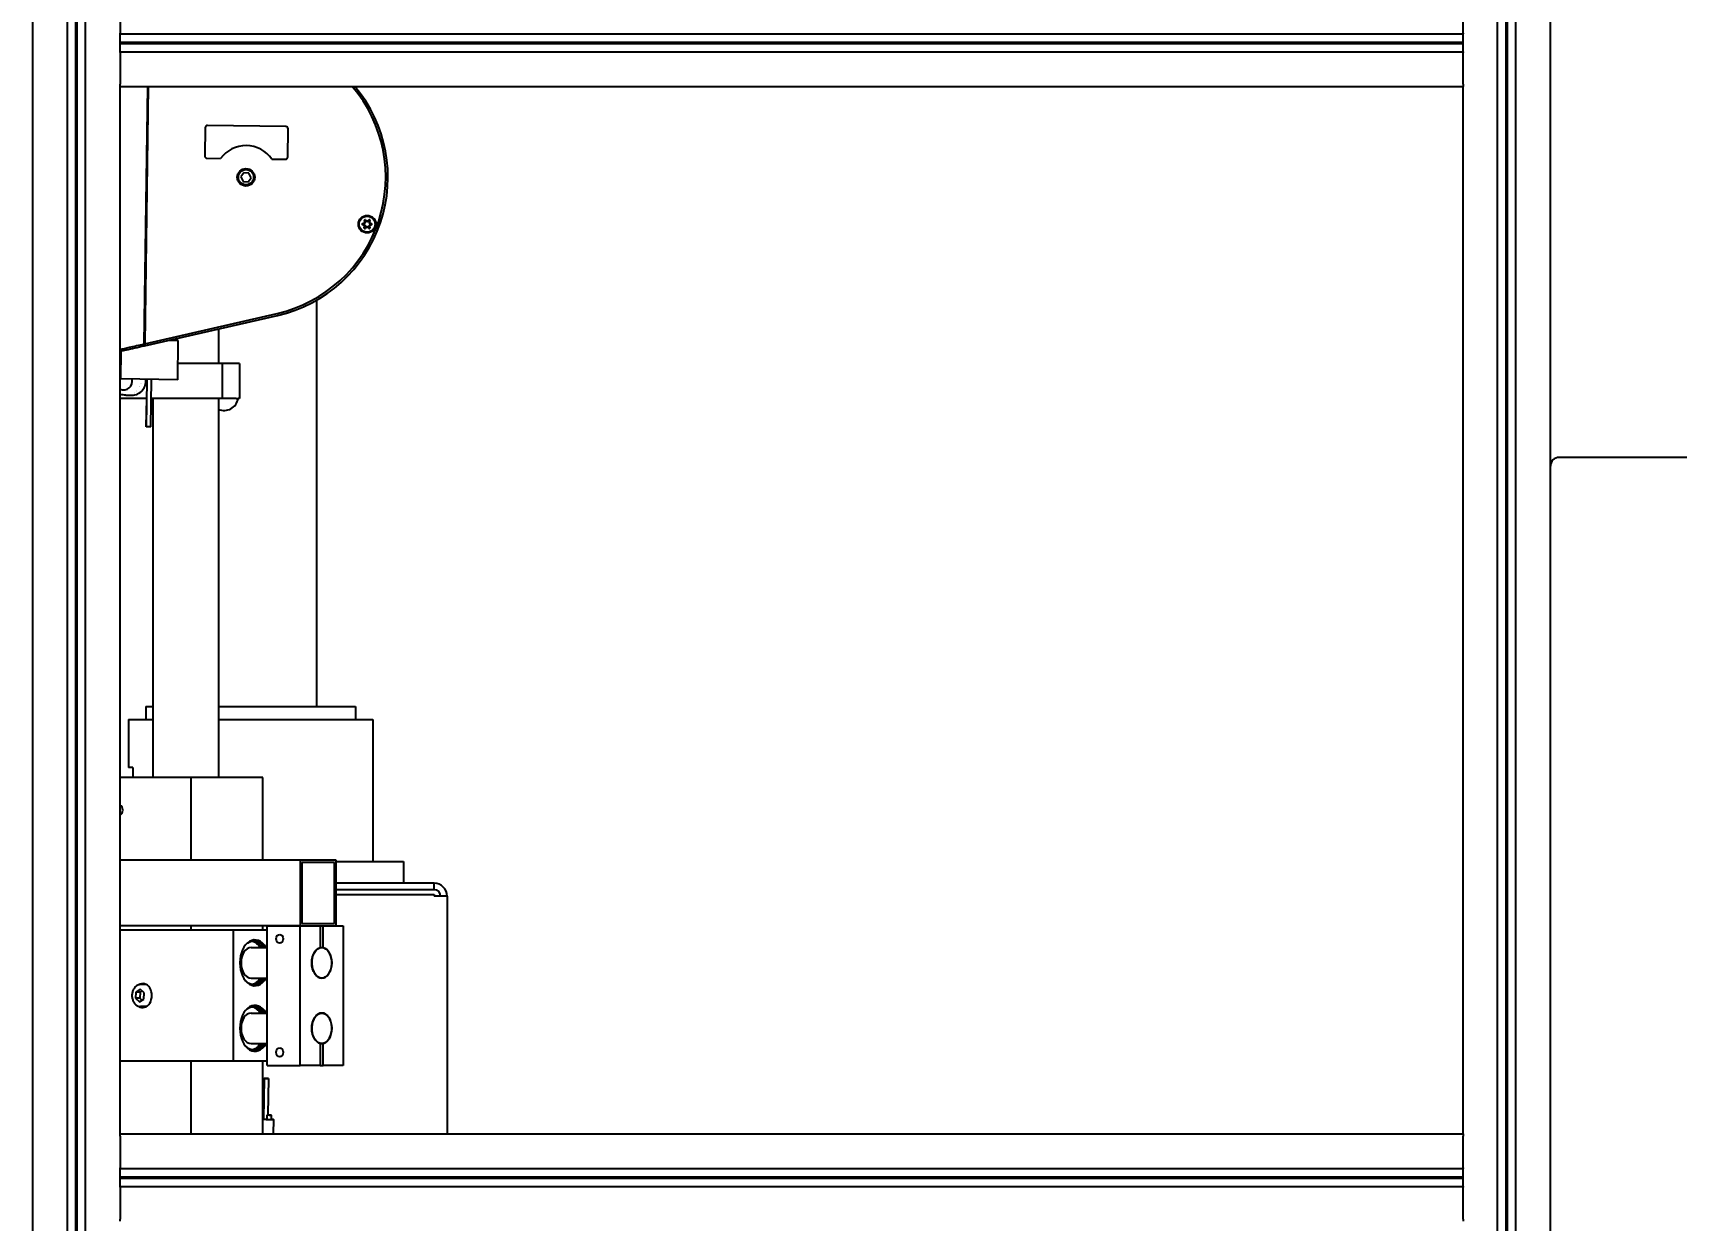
# Model space of a CAD drawing. Header units: millimetres. Extents: x 0 to 7722, y 0 to 5460.
# Drawn here: x 3667 to 4420, y 1975 to 2519 of the extents above; entities that cross this region are included whole.
import ezdxf

# ---------------------------------------------------------------- set-up
doc = ezdxf.new("R2010")
doc.units = ezdxf.units.MM
doc.header["$LTSCALE"] = 5
doc.layers.get('0').update_dxf_attribs({"linetype": 'CONTINUOUS'})
doc.layers.get('Defpoints').update_dxf_attribs({"linetype": 'CONTINUOUS'})
doc.styles.add('DIM', font='romans.shx', dxfattribs={"width": 0.85})
doc.dimstyles.new('KOCPSM$0', dxfattribs={"dimtxt": 3, "dimasz": 2.5, "dimexe": 0.8, "dimexo": 0.8, "dimgap": 0.8, "dimtad": 1, "dimdsep": 46, "dimtxsty": 'DIM', "dimblk": 'CLOSEDBLANK', "dimcen": 0, "dimclrd": 4, "dimclre": 4, "dimclrt": 7, "dimazin": 2, "dimtfac": 1, "dimtmove": 0, "dimatfit": 3, "dimldrblk": 'CLOSEDBLANK', "dimfxl": 1, "dimarcsym": 0})

# ---------------------------------------------------------------- blocks, each defined once
blk = doc.blocks.new('_ClosedBlank')
at = {"color": 0, "linetype": 'ByBlock', "lineweight": -2}
for p, q in [((-1, 0.167), (0, 0)), ((-1, 0.167), (-1, -0.167)), ((0, 0), (-1, -0.167))]:
    blk.add_line(p, q, dxfattribs=at)
blk = doc.blocks.new('*D15')
at = {"color": 4, "linetype": 'ByBlock', "lineweight": -2, "transparency": 16777216}
for p, q in [((4362.13, 2546.89), (4362.13, 2822.65)), ((4712.13, 2332.89), (4712.13, 2822.65)), ((4674.63, 2810.65), (4399.63, 2810.65))]:
    blk.add_line(p, q, dxfattribs=at)
at = {"layer": 'Defpoints', "color": 0, "transparency": 16777216}
for p in [(4362.13, 2810.65), (4362.13, 2534.89), (4712.13, 2320.89)]:
    blk.add_point(p, dxfattribs=at)
at = {"color": 4, "lineweight": -2, "transparency": 16777216, "xscale": 37.5, "yscale": 37.5, "zscale": 37.5, "rotation": 180}
blk.add_blockref('_ClosedBlank', (4362.13, 2810.65), dxfattribs=at)
at = {"color": 4, "lineweight": -2, "transparency": 16777216, "xscale": 37.5, "yscale": 37.5, "zscale": 37.5}
blk.add_blockref('_ClosedBlank', (4712.13, 2810.65), dxfattribs=at)
at = {"color": 7, "transparency": 16777216, "insert": (4537.13, 2845.15), "char_height": 45, "attachment_point": 5, "style": 'DIM'}
blk.add_mtext('350', dxfattribs=at)

msp = doc.modelspace()

# ---------------------------------------------------------------- linework, layer by layer
for p, q in [((3667.132, 1299.894), (3667.132, 2534.894)), ((3682.982, 1299.894), (3682.982, 2534.894)), ((3686.828, 1299.894), (3686.828, 2534.894)), ((3687.132, 1299.894), (3687.132, 2534.894)), ((3687.437, 1299.894), (3687.437, 2534.894)), ((3691.282, 1299.894), (3691.282, 2534.894)), ((3707.132, 2533.894), (3707.132, 2519.344)), ((4322.132, 2519.344), (4322.132, 2533.894)), ((4337.982, 1299.894), (4337.982, 2534.894)), ((4341.828, 1299.894), (4341.828, 2534.894)), ((4342.132, 1299.894), (4342.132, 2534.894)), ((4342.437, 1299.894), (4342.437, 2534.894)), ((4346.282, 1299.894), (4346.282, 2534.894)), ((4362.132, 1299.894), (4362.132, 2534.894)), ((3707.132, 2519.044), (3707.132, 2519.344)), ((3707.132, 2510.744), (3707.132, 2519.044)), ((3707.132, 2519.044), (4322.132, 2519.044)), ((3707.132, 2515.199), (4322.132, 2515.199)), ((3707.132, 2514.894), (4322.132, 2514.894)), ((3707.132, 2514.589), (4322.132, 2514.589)), ((4322.132, 2519.344), (4322.132, 2519.044)), ((4322.132, 2510.744), (4322.132, 2519.044)), ((3707.132, 2510.744), (4322.132, 2510.744)), ((3707.132, 2510.444), (3707.132, 2510.744)), ((3707.132, 2510.444), (3707.132, 2495.894)), ((4322.132, 2510.744), (4322.132, 2510.444)), ((4322.132, 2495.894), (4322.132, 2510.444)), ((3707.132, 2494.894), (3707.132, 2495.894)), ((3707.132, 2014.894), (3707.132, 2494.894)), ((3707.132, 2494.894), (4322.132, 2494.894)), ((3718.104, 2376.896), (3719.71, 2494.894)), ((3718.13, 2375.905), (3719.75, 2494.894)), ((3719.95, 2494.894), (3718.345, 2376.98)), ((4322.132, 2495.894), (4322.132, 2494.894)), ((4322.132, 2014.894), (4322.132, 2494.894)), ((3783.056, 2476.511), (3747.059, 2477.001)), ((3746.046, 2476.015), (3745.869, 2463.016)), ((3783.865, 2462.499), (3784.042, 2475.498)), ((3746.855, 2462.003), (3753.107, 2461.917)), ((3776.6, 2461.598), (3782.852, 2461.512)), ((3763.764, 2455.353), (3762.437, 2453.462)), ((3762.437, 2453.462), (3763.411, 2451.368)), ((3766.065, 2455.148), (3763.764, 2455.353)), ((3767.038, 2453.054), (3766.065, 2455.148)), ((3763.411, 2451.368), (3765.711, 2451.164)), ((3765.711, 2451.164), (3767.038, 2453.054)), ((3818.882, 2431.231), (3818.139, 2431.499)), ((3818.147, 2432.063), (3818.896, 2432.312)), ((3818.685, 2431.492), (3819.088, 2431.346)), ((3819.099, 2432.191), (3818.692, 2432.056)), ((3818.912, 2430.116), (3819.072, 2430.89)), ((3819.096, 2432.647), (3818.957, 2433.425)), ((3819.279, 2431.005), (3819.192, 2430.585)), ((3819.224, 2432.948), (3819.299, 2432.526)), ((3819.45, 2433.7), (3820.039, 2433.175)), ((3820.036, 2432.938), (3819.716, 2433.223)), ((3820.755, 2433.209), (3820.427, 2432.933)), ((3820.43, 2433.169), (3821.034, 2433.678)), ((3821.207, 2430.558), (3821.132, 2430.98)), ((3821.152, 2432.501), (3821.239, 2432.921)), ((3821.332, 2431.316), (3821.739, 2431.45)), ((3821.343, 2432.16), (3821.746, 2432.014)), ((3821.518, 2433.39), (3821.359, 2432.616)), ((3822.284, 2431.443), (3821.535, 2431.195)), ((3821.549, 2432.275), (3822.292, 2432.007)), ((3820.001, 2430.337), (3819.397, 2429.828)), ((3819.676, 2430.297), (3820.004, 2430.573)), ((3820.981, 2429.806), (3820.391, 2430.331)), ((3820.395, 2430.568), (3820.715, 2430.283)), ((3821.335, 2430.859), (3821.473, 2430.082)), ((3797.114, 2210.794), (3797.114, 2396.895)), ((3718.331, 2375.951), (3779.245, 2389.898)), ((3718.345, 2376.98), (3779.021, 2390.873)), ((3733.717, 2378.474), (3729.594, 2378.53)), ((3733.472, 2360.475), (3733.717, 2378.474)), ((3752.132, 2383.69), (3752.132, 2367.894)), ((3707.474, 2360.829), (3707.647, 2373.505)), ((3707.498, 2367.894), (3707.576, 2373.489)), ((3718.09, 2375.896), (3718.104, 2376.896)), ((3718.09, 2375.896), (3718.13, 2375.905)), ((3718.331, 2375.951), (3718.13, 2375.905)), ((3718.345, 2376.98), (3718.331, 2375.951)), ((3707.57, 2367.894), (3707.132, 2367.894)), ((3753.76, 2367.894), (3733.573, 2367.894)), ((3761.74, 2367.894), (3753.76, 2367.894)), ((3753.76, 2367.894), (3753.76, 2351.894)), ((3761.74, 2367.894), (3761.74, 2351.894)), ((3733.472, 2360.475), (3707.474, 2360.829)), ((3708.725, 2355.894), (3709.473, 2355.894)), ((3719.177, 2338.918), (3719.473, 2360.666)), ((3721.177, 2338.891), (3721.473, 2360.639)), ((3719.354, 2351.894), (3707.132, 2351.894)), ((3709.67, 2353.394), (3712.525, 2353.394)), ((3719.093, 2338.925), (3719.275, 2351.894)), ((3753.76, 2351.894), (3721.354, 2351.894)), ((3722.132, 2351.894), (3722.132, 2178.301)), ((3752.132, 2351.894), (3752.132, 2178.301)), ((3760.165, 2351.894), (3753.76, 2351.894)), ((3760.165, 2351.894), (3761.132, 2351.894)), ((3761.74, 2351.894), (3761.132, 2351.894)), ((3719.177, 2338.924), (3719.093, 2338.925)), ((3721.177, 2338.891), (3719.177, 2338.918)), ((4678.132, 2324.894), (4366.132, 2324.894)), ((3718.864, 2210.794), (3722.132, 2210.794)), ((3718.864, 2210.794), (3718.864, 2204.794)), ((3752.132, 2210.794), (3814.864, 2210.794)), ((3814.864, 2210.794), (3814.864, 2204.794)), ((3710.864, 2204.794), (3722.132, 2204.794)), ((3710.864, 2204.794), (3710.864, 2182.794)), ((3752.132, 2204.794), (3822.864, 2204.794)), ((3822.864, 2204.794), (3822.864, 2139.794)), ((3712.864, 2182.794), (3710.864, 2182.794)), ((3712.864, 2182.794), (3712.864, 2178.301)), ((3739.601, 2178.301), (3707.132, 2178.301)), ((3739.601, 2140.301), (3739.601, 2178.301)), ((3772.402, 2178.301), (3739.601, 2178.301)), ((3772.402, 2140.301), (3772.402, 2178.301)), ((3789.601, 2140.301), (3707.132, 2140.301)), ((3806.001, 2140.301), (3789.601, 2140.301)), ((3789.601, 2140.301), (3789.601, 2110.301)), ((3805.345, 2139.301), (3790.257, 2139.301)), ((3790.257, 2139.301), (3790.257, 2111.301)), ((3805.345, 2111.301), (3805.345, 2139.301)), ((3806.001, 2110.301), (3806.001, 2140.301)), ((3806.001, 2139.794), (3836.864, 2139.794)), ((3836.864, 2139.794), (3836.864, 2129.794)), ((3850.864, 2129.794), (3806.001, 2129.794)), ((3850.864, 2126.794), (3806.001, 2126.794)), ((3806.001, 2124.672), (3850.864, 2124.672)), ((3850.864, 2126.794), (3850.864, 2129.794)), ((3850.864, 2124.672), (3850.864, 2123.794)), ((3856.864, 2123.794), (3850.864, 2123.794)), ((3856.864, 2123.794), (3856.864, 2014.894)), ((3789.601, 2110.301), (3707.132, 2110.301)), ((3758.971, 2108.301), (3707.132, 2108.301)), ((3739.601, 2108.301), (3739.601, 2110.301)), ((3774.506, 2108.301), (3758.971, 2108.301)), ((3758.971, 2048.301), (3758.971, 2108.301)), ((3772.402, 2108.301), (3772.402, 2110.301)), ((3774.506, 2110.301), (3789.601, 2110.301)), ((3774.506, 2046.301), (3774.506, 2110.301)), ((3789.601, 2046.301), (3789.601, 2110.301)), ((3789.601, 2110.301), (3798.785, 2110.301)), ((3789.601, 2110.301), (3806.001, 2110.301)), ((3790.257, 2111.301), (3805.345, 2111.301)), ((3798.785, 2110.301), (3798.785, 2100.229)), ((3800.097, 2100.229), (3800.097, 2110.301)), ((3800.097, 2110.301), (3809.281, 2110.301)), ((3809.281, 2110.301), (3809.281, 2046.301)), ((3765.514, 2102.519), (3765.898, 2102.519)), ((3765.898, 2102.519), (3765.89, 2102.81)), ((3767.075, 2100.301), (3774.506, 2100.301)), ((3798.785, 2100.301), (3799.441, 2100.301)), ((3767.075, 2086.301), (3774.506, 2086.301)), ((3714.281, 2079.925), (3714.119, 2077.046)), ((3716.243, 2081.18), (3714.281, 2079.925)), ((3716.249, 2079.925), (3714.281, 2079.925)), ((3716.249, 2079.925), (3716.087, 2077.046)), ((3718.044, 2079.555), (3716.243, 2081.18)), ((3717.059, 2080.443), (3716.249, 2079.925)), ((3719.189, 2083.301), (3716.41, 2083.301)), ((3717.883, 2076.676), (3718.044, 2079.555)), ((3714.119, 2077.046), (3715.921, 2075.422)), ((3716.087, 2077.046), (3714.119, 2077.046)), ((3715.921, 2075.422), (3717.883, 2076.676)), ((3716.087, 2077.046), (3717.072, 2076.158)), ((3719.189, 2073.301), (3716.41, 2073.301)), ((3767.075, 2070.301), (3774.506, 2070.301)), ((3770.765, 2072.079), (3769.859, 2072.079)), ((3770.765, 2072.079), (3770.852, 2072.897)), ((3767.075, 2056.301), (3774.506, 2056.301)), ((3798.785, 2056.373), (3798.785, 2046.301)), ((3798.785, 2056.301), (3799.441, 2056.301)), ((3800.097, 2046.301), (3800.097, 2056.373)), ((3758.971, 2048.301), (3707.132, 2048.301)), ((3739.601, 2014.894), (3739.601, 2048.301)), ((3774.506, 2048.301), (3758.971, 2048.301)), ((3772.402, 2014.894), (3772.402, 2048.301)), ((3772.992, 2040.286), (3772.795, 2021.603)), ((3774.506, 2046.301), (3789.601, 2046.301)), ((3774.992, 2040.265), (3774.816, 2023.577)), ((3798.785, 2046.301), (3789.601, 2046.301)), ((3798.785, 2046.301), (3800.097, 2046.301)), ((3809.281, 2046.301), (3800.097, 2046.301)), ((3773.992, 2021.565), (3772.483, 2021.593)), ((3773.139, 2021.593), (3774.648, 2021.565)), ((3774.38, 2021.57), (3774.401, 2023.574)), ((3776.38, 2021.553), (3776.401, 2023.553)), ((3776.38, 2021.569), (3776.616, 2021.565)), ((3777.304, 2021.544), (3777.234, 2014.894)), ((3707.132, 2014.894), (4322.132, 2014.894)), ((3707.132, 2013.894), (3707.132, 2014.894)), ((3707.132, 2013.894), (3707.132, 1999.344)), ((4322.132, 2014.894), (4322.132, 2013.894)), ((4322.132, 1999.344), (4322.132, 2013.894)), ((3707.132, 1999.044), (3707.132, 1999.344)), ((3707.132, 1990.744), (3707.132, 1999.044)), ((3707.132, 1999.044), (4322.132, 1999.044)), ((3707.132, 1995.199), (4322.132, 1995.199)), ((3707.132, 1994.894), (4322.132, 1994.894)), ((3707.132, 1994.589), (4322.132, 1994.589)), ((4322.132, 1999.344), (4322.132, 1999.044)), ((4322.132, 1990.744), (4322.132, 1999.044)), ((3707.132, 1990.744), (4322.132, 1990.744)), ((3707.132, 1990.444), (3707.132, 1990.744)), ((3707.132, 1990.444), (3707.132, 1975.894)), ((4322.132, 1990.744), (4322.132, 1990.444)), ((4322.132, 1975.894), (4322.132, 1990.444)), ((3707.132, 1974.894), (3707.132, 1975.894)), ((4322.132, 1975.894), (4322.132, 1974.894))]:
    msp.add_line(p, q)
for centre, radius in [((3764.738, 2453.258), 4), ((3764.738, 2453.258), 3.5), ((3820.215, 2431.753), 4), ((3820.215, 2431.753), 3.65)]:
    msp.add_circle(centre, radius)
for centre, radius, start, end in [((3764.738, 2453.258), 64, 282.896104, 40.583243), ((3764.738, 2453.258), 65, 282.896104, 39.832369), ((3747.046, 2476.001), 1, 89.219938, 179.219938), ((3783.042, 2475.511), 1, 359.219938, 89.219938), ((3746.869, 2463.002), 1, 179.219938, 269.219938), ((3764.738, 2453.258), 14.5, 35.108236, 143.331641), ((3782.865, 2462.512), 1, 269.219938, 359.219938), ((3754.709, 2352.894), 6.5, 246.644524, 351.150117), ((4366.132, 2320.894), 4, 90, 180), ((3850.864, 2123.794), 6, 0, 90), ((3850.864, 2123.794), 3, 0, 90)]:
    msp.add_arc(centre, radius, start, end)
for centre, major_axis, ratio, start_param, end_param in [((3818.25, 2431.78), (-0.315, 0.004), 0.95212, 5.0613313, 7.5050393), ((3818.796, 2431.772), (-0.315, 0.004), 0.95212, 5.0613313, 7.5050393), ((3818.776, 2430.948), (-0.264, -0.148), 0.9904719, 2.4326028, 3.8505825), ((3818.799, 2432.597), (-0.26, 0.155), 0.9904719, 2.4326021, 3.8505819), ((3819.256, 2433.468), (0.154, -0.275), 0.95212, 1.9197387, 4.3634467), ((3818.983, 2431.063), (-0.264, -0.148), 0.9904719, 2.4326027, 3.8505825), ((3819.002, 2432.476), (-0.26, 0.155), 0.9904719, 2.4326028, 3.8505825), ((3819.523, 2432.992), (-0.154, 0.275), 0.95212, 5.0613313, 7.5050393), ((3820.235, 2433.166), (0.004, 0.303), 0.9904719, 2.4326028, 3.8505826), ((3820.238, 2433.402), (-0.004, -0.303), 0.9904719, 5.5741954, 6.9921752), ((3820.942, 2432.972), (0.161, 0.271), 0.95212, 5.0613313, 7.5050393), ((3821.221, 2433.441), (-0.161, -0.271), 0.95212, 1.9197387, 4.3634467), ((3821.429, 2431.03), (-0.26, 0.155), 0.9904719, 5.5741954, 6.9921752), ((3821.448, 2432.443), (-0.264, -0.148), 0.9904719, 5.5741954, 6.9921752), ((3821.632, 2430.909), (-0.26, 0.155), 0.9904719, 5.5741954, 6.9921752), ((3821.655, 2432.558), (-0.264, -0.148), 0.9904719, 5.5741954, 6.9921752), ((3821.635, 2431.734), (-0.315, 0.004), 0.95212, 1.9197387, 4.3634467), ((3822.18, 2431.726), (-0.315, 0.004), 0.95212, 1.9197387, 4.3634467), ((3819.21, 2430.065), (-0.161, -0.271), 0.95212, 5.0613313, 7.5050393), ((3819.489, 2430.534), (0.161, 0.271), 0.95212, 1.9197387, 4.3634467), ((3820.193, 2430.104), (-0.004, -0.303), 0.9904719, 2.4326028, 3.8505825), ((3820.196, 2430.341), (0.004, 0.303), 0.9904719, 5.5741954, 6.9921752), ((3820.908, 2430.514), (-0.154, 0.275), 0.95212, 1.9197387, 4.3634467), ((3821.175, 2430.038), (0.154, -0.275), 0.95212, 5.0613313, 7.5050393), ((3708.725, 2359.894), (0, 4), 0.9817831, 0.3136567, 0.4174946), ((3708.725, 2359.894), (0, -4), 0.9817831, 5.8656907, 8.0723296), ((3712.525, 2359.894), (0, -6.5), 0.9817831, 0, 1.6911898), ((3713.855, 2359.894), (0, -3.3), 0.981783, 0.7419109, 0.7420186), ((3714.235, 2359.894), (0, -2.5), 0.9817831, 1.1335513, 1.1336483), ((3712.525, 2359.894), (0, -5.5), 0.9817831, 0.1746655, 0.1747357), ((3712.525, 2359.894), (0, -5), 0.9817833, 0.4331348, 0.4331517), ((3706.392, 2163.301), (0, 2.5), 0.7547578, 3.5448725, 5.8799055), ((3768.811, 2093.301), (0, 10.5), 0.6560036, 5.4421166, 10.2658466), ((3767.075, 2093.301), (0, -7), 0.6560036, 3.1415927, 6.2831853), ((3767.981, 2093.301), (0, 9.75), 0.6560036, 5.51324, 6.6148735), ((3767.075, 2093.301), (0, 9.75), 0.6560036, 5.51324, 6.2123236), ((3768.056, 2093.301), (0, 10.5), 0.6560036, 5.4421166, 6.2283703), ((3799.441, 2093.301), (0, 7), 0.6560036, 0.1433476, 6.1398377), ((3767.981, 2093.301), (0, -9.75), 0.6560036, 5.7002247, 7.0531306), ((3767.075, 2093.301), (0, -9.75), 0.6560036, 0.0708617, 0.7699453), ((3768.056, 2093.301), (0, -10.5), 0.6560036, 0.054815, 0.8410687), ((3717.459, 2078.301), (0, -5.5), 0.7547578, 5.8012392, 9.9067241), ((3720.018, 2078.301), (0, 5.5), 0.7547578, 0.3132541, 0.4296997), ((3720.018, 2078.301), (0, -5.5), 0.7547578, 5.8534856, 5.9699313), ((3768.811, 2063.301), (0, 10.5), 0.6560036, 5.4421166, 10.2658466), ((3767.075, 2063.301), (0, -7), 0.6560036, 3.1415927, 6.2831853), ((3767.981, 2063.301), (0, 9.75), 0.6560036, 5.8328297, 6.866146), ((3767.075, 2063.301), (0, 9.75), 0.6560036, 5.8328297, 6.2123236), ((3768.056, 2063.301), (0, 10.5), 0.6560036, 5.4421166, 6.2283703), ((3767.075, 2063.301), (0, 10.5), 0.6560036, 5.4421166, 5.7164084), ((3767.075, 2063.301), (0, -10.8), 0.6560036, 2.2759464, 2.5867644), ((3799.441, 2063.301), (0, -7), 0.6560036, 0.1433476, 6.1398377), ((3767.981, 2063.301), (0, -9.75), 0.6560036, 5.7002247, 7.0531306), ((3767.075, 2063.301), (0, -9.75), 0.6560036, 0.0708617, 0.7699453), ((3768.056, 2063.301), (0, -10.5), 0.6560036, 0.054815, 0.8410687), ((3773.795, 2021.593), (2, -0.021), 0.009184, 2.0943951, 2.341634), ((3773.795, 2021.593), (-2, 0.021), 0.009184, 0.8001527, 0.8553333), ((3773.795, 2021.593), (-1, 0.011), 0.009184, 0, 0.8553333), ((3775.304, 2021.565), (2, -0.021), 0.009184, 3.9969259, 7.1385186), ((3775.304, 2021.565), (1, -0.011), 0.009184, 3.9969259, 4.0469468)]:
    msp.add_ellipse(centre, major_axis=major_axis, ratio=ratio, start_param=start_param, end_param=end_param)
for centre, major_axis, ratio in [((3780.167, 2104.301), (0, 2.05), 0.7547578), ((3799.441, 2093.301), (0, -7), 0.6560036), ((3799.441, 2063.301), (0, -7), 0.6560036), ((3780.167, 2052.301), (0, 2.05), 0.7547578), ((3773.992, 2040.275), (1, -0.011), 0.009184), ((3775.401, 2023.563), (1, -0.011), 0.009184)]:
    msp.add_ellipse(centre, major_axis=major_axis, ratio=ratio)
for points, knots in [([(3707.132, 2374.384), (3707.41, 2374.447), (3707.691, 2374.512), (3708.365, 2374.666), (3708.762, 2374.757), (3709.868, 2375.01), (3710.586, 2375.175), (3712.413, 2375.593), (3713.534, 2375.85), (3715.806, 2376.37), (3716.954, 2376.633), (3718.104, 2376.896)], [5.9816743, 5.9816743, 5.9816743, 5.9816743, 6.0788388, 6.0788388, 6.212892, 6.212892, 6.4478873, 6.4478873, 6.8011909, 6.8011909, 7.1549622, 7.1549622, 7.1549622, 7.1549622]), ([(3718.09, 2375.896), (3716.683, 2375.574), (3713.85, 2374.925), (3710.158, 2374.08), (3707.987, 2373.583), (3707.132, 2373.387)], [0, 0, 0, 0, 0.004388225, 0.008776451, 0.011812091, 0.011812091, 0.011812091, 0.011812091]), ([(3709.669, 2353.394), (3708.87, 2353.394), (3708.06, 2353.529), (3707.246, 2353.814), (3707.189, 2353.834), (3707.132, 2353.856)], [0, 0, 0, 0, 0.24389284, 0.24389284, 0.26227726, 0.26227726, 0.26227726, 0.26227726]), ([(3769.45, 2102.354), (3769.566, 2102.26), (3769.679, 2102.162), (3770.344, 2101.552), (3770.832, 2100.957), (3771.25, 2100.301)], [6.77288076, 6.77288076, 6.77288076, 6.77288076, 6.82442958, 6.82442958, 7.08274814, 7.08274814, 7.08274814, 7.08274814]), ([(3771.25, 2086.301), (3770.857, 2085.684), (3770.402, 2085.121), (3769.747, 2084.499), (3769.6, 2084.37), (3769.45, 2084.248)], [8.62521513, 8.62521513, 8.62521513, 8.62521513, 8.86809116, 8.86809116, 8.93508251, 8.93508251, 8.93508251, 8.93508251]), ([(3716.41, 2083.301), (3716.006, 2083.301), (3715.602, 2083.22), (3714.832, 2082.905), (3714.466, 2082.669), (3713.801, 2082.06), (3713.505, 2081.681), (3713.015, 2080.821), (3712.825, 2080.336), (3712.571, 2079.314), (3712.509, 2078.776), (3712.519, 2077.701), (3712.592, 2077.164), (3712.867, 2076.146), (3713.069, 2075.664), (3713.585, 2074.808), (3713.899, 2074.432), (3714.604, 2073.834), (3714.994, 2073.608), (3715.732, 2073.358), (3716.071, 2073.301), (3716.41, 2073.301)], [4.712389, 4.712389, 4.712389, 4.712389, 5.0110347, 5.0110347, 5.3172842, 5.3172842, 5.6373073, 5.6373073, 5.9654944, 5.9654944, 6.2959762, 6.2959762, 6.6267383, 6.6267383, 6.9571519, 6.9571519, 7.2849243, 7.2849243, 7.6035279, 7.6035279, 7.8539816, 7.8539816, 7.8539816, 7.8539816]), ([(3769.45, 2072.354), (3769.566, 2072.26), (3769.679, 2072.162), (3770.344, 2071.552), (3770.832, 2070.957), (3771.25, 2070.301)], [6.77288076, 6.77288076, 6.77288076, 6.77288076, 6.82442958, 6.82442958, 7.08274814, 7.08274814, 7.08274814, 7.08274814]), ([(3771.25, 2056.301), (3770.857, 2055.684), (3770.402, 2055.121), (3769.747, 2054.499), (3769.6, 2054.37), (3769.45, 2054.248)], [8.62521513, 8.62521513, 8.62521513, 8.62521513, 8.86809116, 8.86809116, 8.93508251, 8.93508251, 8.93508251, 8.93508251])]:
    msp.add_open_spline(points, degree=3, knots=knots)
for points in [[(3707.132, 2365.906), (3707.268, 2365.959), (3707.406, 2366.008), (3707.545, 2366.052)], [(3709.473, 2355.894), (3709.473, 2355.894), (3709.473, 2355.894), (3709.473, 2355.894)], [(3709.67, 2353.394), (3709.67, 2353.394), (3709.67, 2353.394), (3709.669, 2353.394)]]:
    msp.add_open_spline(points, degree=3)

# ---------------------------------------------------------------- dimensions: what is measured, and where the dimension line sits
dim = msp.add_linear_dim(base=(4362.132, 2810.651), p1=(4712.132, 2320.894), p2=(4362.132, 2534.894), dimstyle='KOCPSM$0', override={"dimscale": 15, "dimfxl": 0.8, "dimarcsym": 1})
dim.commit()
dim.dimension.update_dxf_attribs({"geometry": '*D15', "text_midpoint": (4537.132, 2845.151)})

doc.saveas('drawing.dxf')
